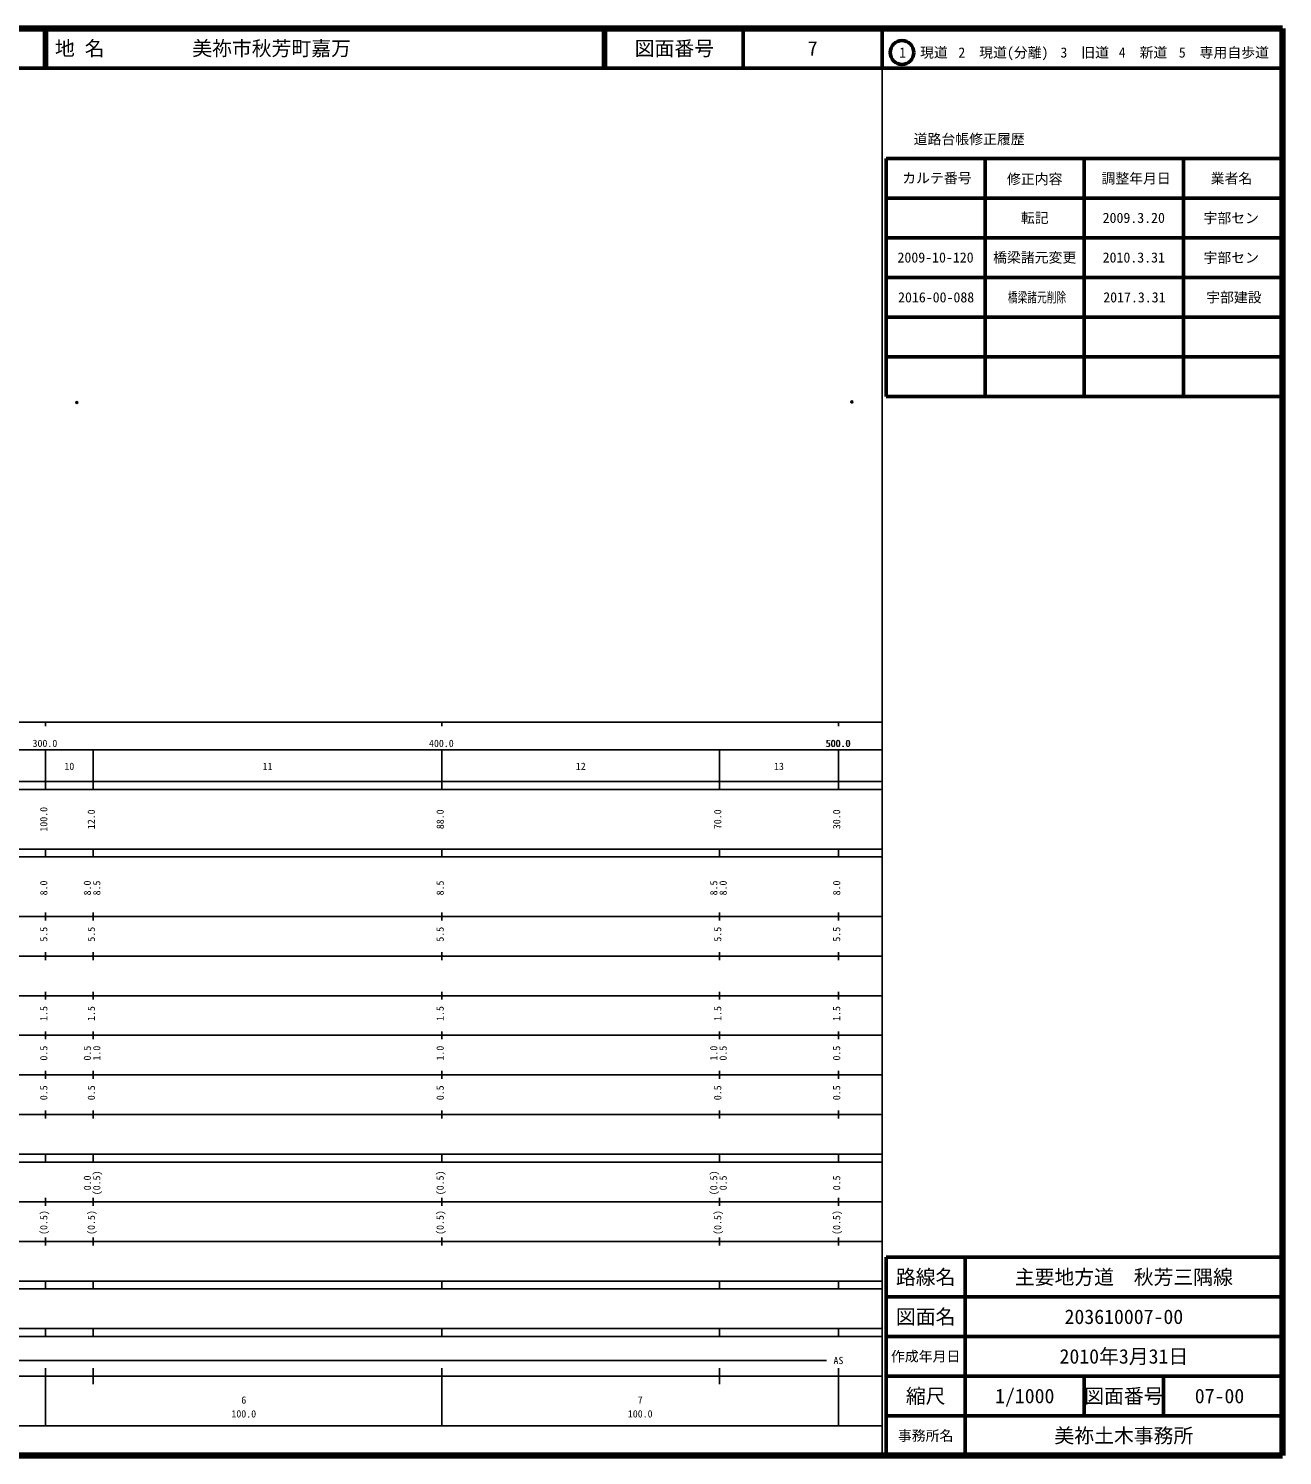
# Model space of a CAD drawing. Units: millimetres on the paper. Extents: x 40 to 680, y 20 to 380.
# Drawn here: x 363.7 to 680, y 20 to 380 of the extents above; entities that cross this region are included whole.
import ezdxf
from ezdxf.enums import TextEntityAlignment as Align

# ---------------------------------------------------------------- set-up
doc = ezdxf.new("R2010")
doc.units = ezdxf.units.MM
doc.header["$PDMODE"] = 32
doc.header["$PDSIZE"] = 0.5
for name, color, linetype in [('M-TTL-TXT', 7, 'Continuous'), ('S-OTRS', 6, 'Continuous'), ('S-TTL-TXT', 7, 'Continuous')]:
    doc.layers.add(name, color=color, linetype=linetype)
for name, color, linetype, lineweight in [('S-TTL', 2, 'Continuous', 140), ('S-TTL-BAND', 7, 'Continuous', 25), ('S-TTL-FRAM', 2, 'Continuous', 50), ('S-TTL-LINE', 7, 'Continuous', 50)]:
    doc.layers.add(name, color=color, linetype=linetype, lineweight=lineweight)
doc.styles.add('ＭＳ ゴシック', font='')
doc.styles.get('ＭＳ ゴシック').set_extended_font_data('MS Gothic')

msp = doc.modelspace()

# ---------------------------------------------------------------- linework, layer by layer
at = {"layer": 'S-OTRS'}
for p in [(375.877, 285.652), (571.389, 285.786)]:
    msp.add_point(p, dxfattribs=at)
at = {"layer": 'S-TTL'}
for p, q in [((680, 380), (40, 380)), ((680, 20), (680, 380)), ((40, 20), (680, 20))]:
    msp.add_line(p, q, dxfattribs=at)
at = {"layer": 'S-TTL-BAND'}
for p, q in [((579, 20), (579, 370)), ((40, 205), (579, 205)), ((368, 205), (368, 204)), ((468, 205), (468, 204)), ((568, 205), (568, 204)), ((68, 198), (579, 198)), ((368, 188), (368, 198)), ((380, 188), (380, 198)), ((468, 188), (468, 198)), ((538, 188), (538, 198)), ((568, 188), (568, 198)), ((40, 190), (579, 190)), ((40, 188), (579, 188)), ((40, 173), (579, 173)), ((368, 171), (368, 173)), ((380, 171), (380, 173)), ((468, 171), (468, 173)), ((538, 171), (538, 173)), ((568, 171), (568, 173)), ((40, 171), (579, 171)), ((40, 156), (579, 156)), ((368, 155), (368, 157)), ((380, 155), (380, 157)), ((468, 155), (468, 157)), ((538, 155), (538, 157)), ((568, 155), (568, 157)), ((46, 146), (579, 146)), ((368, 145), (368, 147)), ((380, 145), (380, 147)), ((468, 145), (468, 147)), ((538, 145), (538, 147)), ((568, 145), (568, 147)), ((368, 135), (368, 137)), ((380, 135), (380, 137)), ((468, 135), (468, 137)), ((538, 135), (538, 137)), ((568, 135), (568, 137)), ((52, 136), (579, 136)), ((46, 126), (579, 126)), ((368, 125), (368, 127)), ((380, 125), (380, 127)), ((468, 125), (468, 127)), ((538, 125), (538, 127)), ((568, 125), (568, 127)), ((52, 116), (579, 116)), ((368, 115), (368, 117)), ((380, 115), (380, 117)), ((468, 115), (468, 117)), ((538, 115), (538, 117)), ((568, 115), (568, 117)), ((46, 106), (579, 106)), ((368, 105), (368, 107)), ((380, 105), (380, 107)), ((468, 105), (468, 107)), ((538, 105), (538, 107)), ((568, 105), (568, 107)), ((40, 96), (579, 96)), ((40, 94), (579, 94)), ((368, 94), (368, 96)), ((380, 94), (380, 96)), ((468, 94), (468, 96)), ((538, 94), (538, 96)), ((568, 94), (568, 96)), ((49, 84), (579, 84)), ((368, 83), (368, 85)), ((380, 83), (380, 85)), ((468, 83), (468, 85)), ((538, 83), (538, 85)), ((568, 83), (568, 85)), ((40, 74), (579, 74)), ((368, 73), (368, 75)), ((380, 73), (380, 75)), ((468, 73), (468, 75)), ((538, 73), (538, 75)), ((568, 73), (568, 75)), ((40, 64), (579, 64)), ((40, 62), (579, 62)), ((368, 62), (368, 64)), ((380, 62), (380, 64)), ((468, 62), (468, 64)), ((538, 62), (538, 64)), ((568, 62), (568, 64)), ((40, 52), (579, 52)), ((368, 50), (368, 52)), ((380, 50), (380, 52)), ((468, 50), (468, 52)), ((538, 50), (538, 52)), ((568, 50), (568, 52)), ((40, 50), (579, 50)), ((71, 44), (565, 44)), ((40, 40), (579, 40)), ((368, 27.5), (368, 42)), ((380, 38), (380, 42)), ((468, 27.5), (468, 42)), ((538, 38), (538, 42)), ((568, 27.5), (568, 42)), ((68, 27.5), (579, 27.5))]:
    msp.add_line(p, q, dxfattribs=at)
at = {"layer": 'S-TTL-FRAM'}
for p, q in [((580, 347.197), (580, 287.197)), ((580, 347.197), (680, 347.197)), ((580, 287.197), (680, 287.197)), ((680, 70), (580, 70)), ((580, 70), (580, 20))]:
    msp.add_line(p, q, dxfattribs=at)
at = {"layer": 'S-TTL-LINE'}
for p, q in [((367.75, 380), (367.75, 370)), ((368.25, 380), (368.25, 370)), ((508.747, 380), (508.747, 370)), ((509.247, 380), (509.247, 370)), ((543.997, 380), (543.997, 370)), ((579, 380), (579, 370)), ((40, 370), (680, 370)), ((605, 347.197), (605, 287.197)), ((630, 347.197), (630, 287.197)), ((655, 347.197), (655, 287.197)), ((580, 337.197), (680, 337.197)), ((580, 327.197), (680, 327.197)), ((580, 317.197), (680, 317.197)), ((580, 307.197), (680, 307.197)), ((580, 297.197), (680, 297.197)), ((600, 70), (600, 20)), ((680, 60), (580, 60)), ((680, 50), (580, 50)), ((680, 40), (580, 40)), ((630, 40), (630, 30)), ((650, 40), (650, 30)), ((680, 30), (580, 30))]:
    msp.add_line(p, q, dxfattribs=at)
msp.add_circle((584.031, 373.958), 3, dxfattribs=at)

# ---------------------------------------------------------------- texts
at = {"layer": 'M-TTL-TXT', "style": 'ＭＳ ゴシック'}
for s, p in [('2016-00-088', (583.046, 310.138)), ('2017.3.31', (634.796, 310.138))]:
    msp.add_text(s, height=2.566, dxfattribs=at).set_placement(p, align=Align.BOTTOM_LEFT)
at = {"layer": 'M-TTL-TXT', "style": 'ＭＳ ゴシック', "width": 0.7}
msp.add_text('橋梁諸元削除', height=2.566, dxfattribs=at).set_placement((610.749, 310.138), align=Align.BOTTOM_LEFT)
at = {"layer": 'M-TTL-TXT', "style": 'ＭＳ ゴシック'}
msp.add_text('宇部建設', height=2.566, dxfattribs=at).set_placement((667.758, 310.138), align=Align.BOTTOM_CENTER)
at = {"layer": 'S-TTL-BAND', "style": 'ＭＳ ゴシック'}
for s, p in [('300.0', (367.844, 198.195)), ('400.0', (467.844, 198.195)), ('500.0', (567.844, 198.195)), ('500.0', (568, 198.195)), ('10', (374, 192.405)), ('11', (424, 192.405)), ('12', (503, 192.405)), ('13', (553, 192.405)), ('AS', (568, 42.5)), ('6', (418, 32.523)), ('7', (518, 32.523)), ('100.0', (418, 29.033)), ('100.0', (518, 29.033))]:
    msp.add_text(s, height=1.833, dxfattribs=at).set_placement(p, align=Align.BOTTOM_CENTER)
for s, p in [('100.0', (369, 180.5)), ('12.0', (381, 180.5)), ('88.0', (469, 180.5)), ('70.0', (539, 180.5)), ('30.0', (569, 180.5)), ('8.0', (369, 163.174)), ('8.0', (380, 163.174)), ('8.5', (382.37, 163.174)), ('8.5', (469, 163.174)), ('8.5', (538, 163.174)), ('8.0', (540.37, 163.174)), ('8.0', (569, 163.174)), ('5.5', (369, 151.5)), ('5.5', (381, 151.5)), ('5.5', (469, 151.5)), ('5.5', (539, 151.5)), ('5.5', (569, 151.5)), ('1.5', (369, 131.5)), ('1.5', (381, 131.5)), ('1.5', (469, 131.5)), ('1.5', (539, 131.5)), ('1.5', (569, 131.5)), ('0.5', (369, 121.5)), ('0.5', (380, 121.5)), ('1.0', (382.37, 121.5)), ('1.0', (469, 121.5)), ('1.0', (538, 121.5)), ('0.5', (540.37, 121.5)), ('0.5', (569, 121.5)), ('0.5', (369, 111.5)), ('0.5', (381, 111.5)), ('0.5', (469, 111.5)), ('0.5', (539, 111.5)), ('0.5', (569, 111.5)), ('0.0', (380, 88.764)), ('(0.5)', (382.37, 88.764)), ('(0.5)', (469, 88.764)), ('(0.5)', (538, 88.764)), ('0.5', (540.37, 88.764)), ('0.5', (569, 88.764)), ('(0.5)', (369, 78.764)), ('(0.5)', (381, 78.764)), ('(0.5)', (469, 78.764)), ('(0.5)', (539, 78.764)), ('(0.5)', (569, 78.764))]:
    msp.add_text(s, height=1.833, rotation=90, dxfattribs=at).set_placement(p, align=Align.BOTTOM_CENTER)
at = {"layer": 'S-TTL-TXT', "style": 'ＭＳ ゴシック'}
for s, p in [('地 名', (370.38, 375)), ('美祢市秋芳町嘉万', (405.024, 375))]:
    msp.add_text(s, height=3.666, dxfattribs=at).set_placement(p, align=Align.MIDDLE_LEFT)
for s, height, p in [('図面番号', 3.666, (526.622, 375)), ('7', 3.666, (561.497, 375)), ('1\u3000現道', 2.566, (589.448, 373.958)), ('2\u3000現道(分離)', 2.566, (609.619, 373.958)), ('3\u3000旧道', 2.566, (630.121, 373.958)), ('4\u3000新道', 2.566, (644.824, 373.958)), ('5\u3000専用自歩道', 2.566, (665.228, 373.958)), ('道路台帳修正履歴', 2.566, (600.968, 352.113)), ('カルテ番号', 2.566, (592.839, 342.277)), ('修正内容', 2.566, (617.509, 342.023)), ('調整年月日', 2.566, (643.089, 342.197)), ('業者名', 2.566, (667.134, 342.197)), ('転記', 2.566, (617.5, 332.245)), ('2009.3.20', 2.566, (642.5, 332.245)), ('宇部セン', 2.566, (667.077, 332.189)), ('2009-10-120', 2.566, (592.5, 322.245)), ('橋梁諸元変更', 2.566, (617.5, 322.245)), ('2010.3.31', 2.566, (642.5, 322.245)), ('宇部セン', 2.566, (667.077, 322.189)), ('路線名', 3.666, (590, 65)), ('路線名', 3.666, (590, 65)), ('主要地方道\u3000秋芳三隅線', 3.666, (640, 65)), ('図面名', 3.666, (590, 55)), ('図面名', 3.666, (590, 55)), ('203610007-00', 3.666, (640, 55)), ('2010年3月31日', 3.666, (640, 45)), ('作成年月日', 2.566, (590, 45)), ('作成年月日', 2.566, (590, 45)), ('縮尺', 3.666, (590, 35)), ('縮尺', 3.666, (590, 35)), ('1/1000', 3.666, (615, 35)), ('図面番号', 3.666, (640, 35)), ('図面番号', 3.666, (640, 35)), ('07-00', 3.666, (664.125, 35)), ('事務所名', 2.566, (590, 25)), ('事務所名', 2.566, (590, 25)), ('美祢土木事務所', 3.666, (640, 25))]:
    msp.add_text(s, height=height, dxfattribs=at).set_placement(p, align=Align.MIDDLE_CENTER)

doc.saveas('drawing.dxf')
